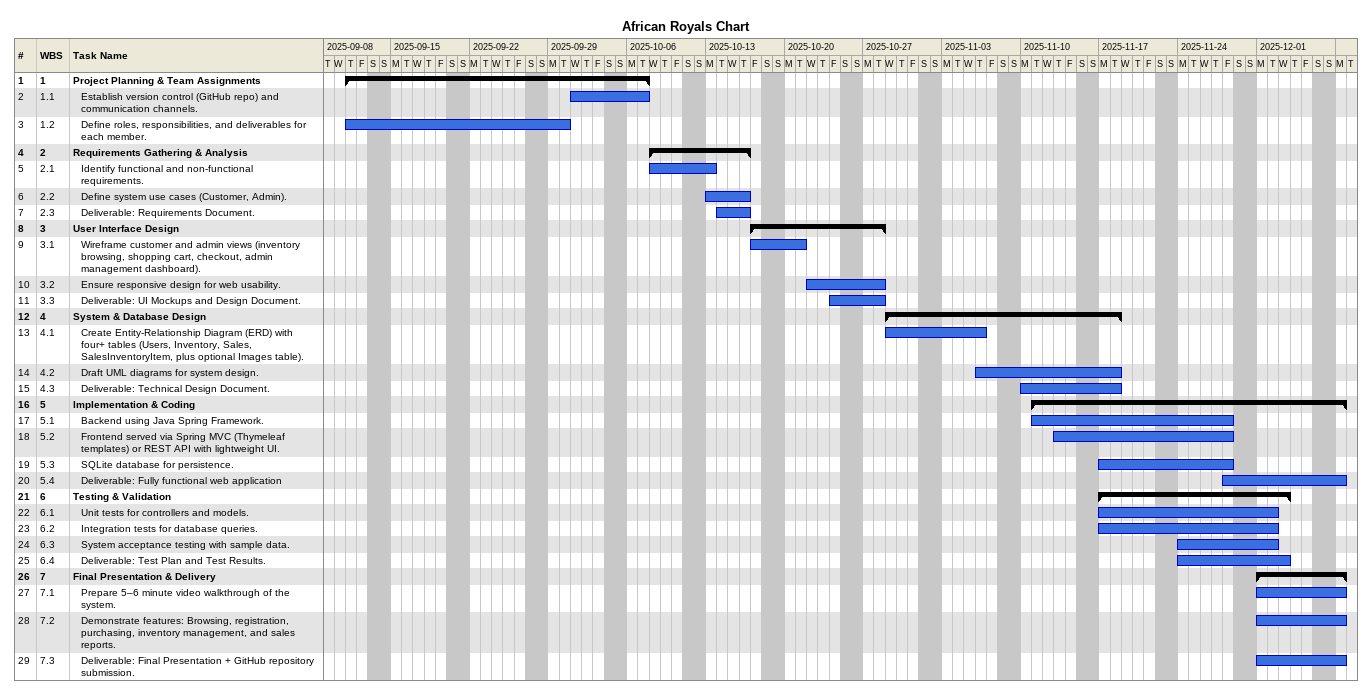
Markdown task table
African Royals Chart

| ID | WBS | Task | Start | Finish |
|---|---|---|---|---|
| 1 | 1 | **Project Planning & Team Assignments** | 2025-09-11 | 2025-10-07 |
| 2 | 1.1 | Establish version control (GitHub repo) and communication channels. | 2025-10-01 | 2025-10-07 |
| 3 | 1.2 | Define roles, responsibilities, and deliverables for each member. | 2025-09-11 | 2025-09-30 |
| 4 | 2 | **Requirements Gathering & Analysis** | 2025-10-08 | 2025-10-16 |
| 5 | 2.1 | Identify functional and non-functional requirements. | 2025-10-08 | 2025-10-13 |
| 6 | 2.2 | Define system use cases (Customer, Admin). | 2025-10-13 | 2025-10-16 |
| 7 | 2.3 | Deliverable: Requirements Document. | 2025-10-14 | 2025-10-16 |
| 8 | 3 | **User Interface Design** | 2025-10-17 | 2025-10-28 |
| 9 | 3.1 | Wireframe customer and admin views (inventory browsing, shopping cart, checkout, admin management dashboard). | 2025-10-17 | 2025-10-21 |
| 10 | 3.2 | Ensure responsive design for web usability. | 2025-10-22 | 2025-10-28 |
| 11 | 3.3 | Deliverable: UI Mockups and Design Document. | 2025-10-24 | 2025-10-28 |
| 12 | 4 | **System & Database Design** | 2025-10-29 | 2025-11-18 |
| 13 | 4.1 | Create Entity-Relationship Diagram (ERD) with four+ tables (Users, Inventory, Sales, SalesInventoryItem, plus optional Images table). | 2025-10-29 | 2025-11-06 |
| 14 | 4.2 | Draft UML diagrams for system design. | 2025-11-06 | 2025-11-18 |
| 15 | 4.3 | Deliverable: Technical Design Document. | 2025-11-10 | 2025-11-18 |
| 16 | 5 | **Implementation & Coding** | 2025-11-11 | 2025-12-08 |
| 17 | 5.1 | Backend using Java Spring Framework. | 2025-11-11 | 2025-11-28 |
| 18 | 5.2 | Frontend served via Spring MVC (Thymeleaf templates) or REST API with lightweight UI. | 2025-11-13 | 2025-11-28 |
| 19 | 5.3 | SQLite database for persistence. | 2025-11-17 | 2025-11-28 |
| 20 | 5.4 | Deliverable: Fully functional web application | 2025-11-28 | 2025-12-08 |
| 21 | 6 | **Testing & Validation** | 2025-11-17 | 2025-12-03 |
| 22 | 6.1 | Unit tests for controllers and models. | 2025-11-17 | 2025-12-02 |
| 23 | 6.2 | Integration tests for database queries. | 2025-11-17 | 2025-12-02 |
| 24 | 6.3 | System acceptance testing with sample data. | 2025-11-24 | 2025-12-02 |
| 25 | 6.4 | Deliverable: Test Plan and Test Results. | 2025-11-24 | 2025-12-03 |
| 26 | 7 | **Final Presentation & Delivery** | 2025-12-01 | 2025-12-08 |
| 27 | 7.1 | Prepare 5–6 minute video walkthrough of the system. | 2025-12-01 | 2025-12-08 |
| 28 | 7.2 | Demonstrate features: Browsing, registration, purchasing, inventory management, and sales reports. | 2025-12-01 | 2025-12-08 |
| 29 | 7.3 | Deliverable: Final Presentation + GitHub repository submission. | 2025-12-01 | 2025-12-08 |
